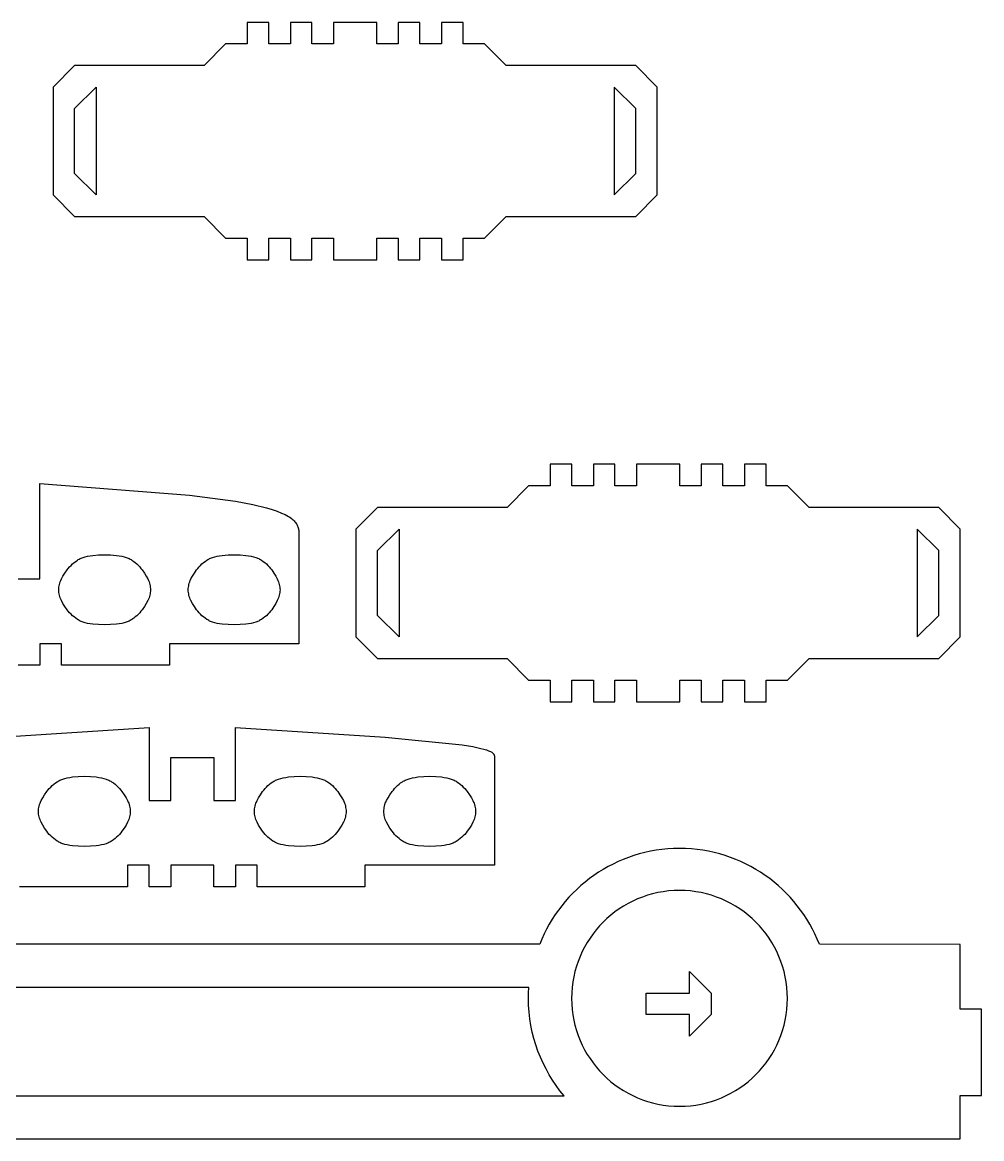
# Model space of a CAD drawing. Header units: inches. Extents: x -38 to 38, y -33.7 to 33.7.
# Drawn here: x -7.92 to 2.58, y 3.51 to 15.73 of the extents above; entities that cross this region are included whole.
import ezdxf

# ---------------------------------------------------------------- set-up
doc = ezdxf.new("R2010")
doc.units = ezdxf.units.IN
doc.header["$MEASUREMENT"] = 0
doc.layers.get('0').update_dxf_attribs({"color": 134})

msp = doc.modelspace()

# ---------------------------------------------------------------- linework, layer by layer
at = {"color": 121}
for points in [[(-5.458, 15.73), (-5.458, 15.494), (-5.695, 15.494), (-5.931, 15.258), (-7.348, 15.258), (-7.584, 15.022), (-7.584, 13.841), (-7.348, 13.604), (-5.931, 13.604), (-5.695, 13.368), (-5.458, 13.368), (-5.458, 13.132), (-5.222, 13.132), (-5.222, 13.368), (-4.986, 13.368), (-4.986, 13.132), (-4.75, 13.132), (-4.75, 13.368), (-4.514, 13.368), (-4.514, 13.132), (-4.041, 13.132), (-4.041, 13.368), (-3.805, 13.368), (-3.805, 13.132), (-3.569, 13.132), (-3.569, 13.368), (-3.332, 13.368), (-3.332, 13.132), (-3.096, 13.132), (-3.096, 13.368), (-2.86, 13.368), (-2.624, 13.604), (-1.206, 13.604), (-0.97, 13.841), (-0.97, 15.022), (-1.206, 15.258), (-2.624, 15.258), (-2.86, 15.494), (-3.096, 15.494), (-3.096, 15.73), (-3.332, 15.73), (-3.332, 15.494), (-3.569, 15.494), (-3.569, 15.73), (-3.805, 15.73), (-3.805, 15.494), (-4.041, 15.494), (-4.041, 15.73), (-4.514, 15.73), (-4.514, 15.494), (-4.75, 15.494), (-4.75, 15.73), (-4.986, 15.73), (-4.986, 15.494), (-5.222, 15.494), (-5.222, 15.73)], [(-7.348, 14.786), (-7.112, 15.022), (-7.112, 13.841), (-7.348, 14.077)], [(-1.443, 13.841), (-1.206, 14.077), (-1.206, 14.786), (-1.443, 15.022)], [(-2.142, 10.893), (-2.142, 10.657), (-2.378, 10.657), (-2.614, 10.42), (-4.032, 10.42), (-4.268, 10.184), (-4.268, 9.003), (-4.032, 8.767), (-2.614, 8.767), (-2.378, 8.531), (-2.142, 8.531), (-2.142, 8.294), (-1.906, 8.294), (-1.906, 8.531), (-1.669, 8.531), (-1.669, 8.294), (-1.433, 8.294), (-1.433, 8.531), (-1.197, 8.531), (-1.197, 8.294), (-0.725, 8.294), (-0.725, 8.531), (-0.488, 8.531), (-0.488, 8.294), (-0.252, 8.294), (-0.252, 8.531), (-0.016, 8.531), (-0.016, 8.294), (0.22, 8.294), (0.22, 8.531), (0.457, 8.531), (0.693, 8.767), (2.11, 8.767), (2.346, 9.003), (2.346, 10.184), (2.11, 10.42), (0.693, 10.42), (0.457, 10.657), (0.22, 10.657), (0.22, 10.893), (-0.016, 10.893), (-0.016, 10.657), (-0.252, 10.657), (-0.252, 10.893), (-0.488, 10.893), (-0.488, 10.657), (-0.725, 10.657), (-0.725, 10.893), (-1.197, 10.893), (-1.197, 10.657), (-1.433, 10.657), (-1.433, 10.893), (-1.669, 10.893), (-1.669, 10.657), (-1.906, 10.657), (-1.906, 10.893)], [(-4.032, 9.948), (-3.795, 10.184), (-3.795, 9.003), (-4.032, 9.239)], [(1.874, 9.003), (2.11, 9.239), (2.11, 9.948), (1.874, 10.184)], [(-7.491, 9.638), (-7.475, 9.669), (-7.454, 9.702), (-7.43, 9.737), (-7.417, 9.754), (-7.403, 9.771), (-7.387, 9.787), (-7.371, 9.803), (-7.354, 9.817), (-7.336, 9.831), (-7.317, 9.844), (-7.307, 9.85), (-7.297, 9.856), (-7.287, 9.861), (-7.277, 9.866), (-7.266, 9.87), (-7.255, 9.874), (-7.231, 9.881), (-7.206, 9.887), (-7.178, 9.892), (-7.148, 9.896), (-7.085, 9.902), (-7.019, 9.903), (-6.953, 9.902), (-6.89, 9.896), (-6.86, 9.892), (-6.832, 9.887), (-6.806, 9.881), (-6.783, 9.874), (-6.772, 9.87), (-6.761, 9.866), (-6.75, 9.861), (-6.74, 9.856), (-6.73, 9.85), (-6.72, 9.844), (-6.701, 9.831), (-6.683, 9.817), (-6.666, 9.803), (-6.65, 9.787), (-6.635, 9.771), (-6.621, 9.754), (-6.607, 9.737), (-6.583, 9.702), (-6.563, 9.669), (-6.546, 9.638), (-6.539, 9.623), (-6.533, 9.608), (-6.528, 9.593), (-6.524, 9.579), (-6.521, 9.564), (-6.519, 9.549), (-6.517, 9.534), (-6.517, 9.52), (-6.517, 9.505), (-6.519, 9.49), (-6.521, 9.475), (-6.524, 9.46), (-6.528, 9.446), (-6.533, 9.431), (-6.539, 9.416), (-6.546, 9.401), (-6.563, 9.37), (-6.583, 9.337), (-6.607, 9.302), (-6.621, 9.285), (-6.635, 9.269), (-6.65, 9.252), (-6.666, 9.236), (-6.683, 9.222), (-6.701, 9.208), (-6.72, 9.195), (-6.73, 9.189), (-6.74, 9.183), (-6.75, 9.178), (-6.761, 9.173), (-6.772, 9.169), (-6.783, 9.165), (-6.806, 9.158), (-6.832, 9.152), (-6.86, 9.147), (-6.89, 9.143), (-6.953, 9.138), (-7.019, 9.136), (-7.085, 9.138), (-7.148, 9.143), (-7.178, 9.147), (-7.206, 9.152), (-7.231, 9.158), (-7.255, 9.165), (-7.266, 9.169), (-7.277, 9.173), (-7.287, 9.178), (-7.297, 9.183), (-7.307, 9.189), (-7.317, 9.195), (-7.336, 9.208), (-7.354, 9.222), (-7.371, 9.236), (-7.387, 9.252), (-7.403, 9.269), (-7.417, 9.285), (-7.43, 9.302), (-7.454, 9.337), (-7.475, 9.37), (-7.491, 9.401), (-7.498, 9.416), (-7.504, 9.431), (-7.509, 9.446), (-7.513, 9.46), (-7.517, 9.475), (-7.519, 9.49), (-7.52, 9.505), (-7.521, 9.52), (-7.52, 9.534), (-7.519, 9.549), (-7.517, 9.564), (-7.513, 9.579), (-7.509, 9.593), (-7.504, 9.608), (-7.498, 9.623)], [(-6.074, 9.638), (-6.057, 9.669), (-6.037, 9.702), (-6.013, 9.737), (-6, 9.754), (-5.985, 9.771), (-5.97, 9.787), (-5.954, 9.803), (-5.937, 9.817), (-5.919, 9.831), (-5.9, 9.844), (-5.89, 9.85), (-5.88, 9.856), (-5.87, 9.861), (-5.859, 9.866), (-5.849, 9.87), (-5.838, 9.874), (-5.814, 9.881), (-5.788, 9.887), (-5.76, 9.892), (-5.731, 9.896), (-5.667, 9.902), (-5.601, 9.903), (-5.535, 9.902), (-5.472, 9.896), (-5.443, 9.892), (-5.415, 9.887), (-5.389, 9.881), (-5.365, 9.874), (-5.354, 9.87), (-5.344, 9.866), (-5.333, 9.861), (-5.323, 9.856), (-5.313, 9.85), (-5.303, 9.844), (-5.284, 9.831), (-5.266, 9.817), (-5.249, 9.803), (-5.233, 9.787), (-5.218, 9.771), (-5.203, 9.754), (-5.19, 9.737), (-5.166, 9.702), (-5.146, 9.669), (-5.129, 9.638), (-5.122, 9.623), (-5.116, 9.608), (-5.111, 9.593), (-5.107, 9.579), (-5.104, 9.564), (-5.101, 9.549), (-5.1, 9.534), (-5.099, 9.52), (-5.1, 9.505), (-5.101, 9.49), (-5.104, 9.475), (-5.107, 9.46), (-5.111, 9.446), (-5.116, 9.431), (-5.122, 9.416), (-5.129, 9.401), (-5.146, 9.37), (-5.166, 9.337), (-5.19, 9.302), (-5.203, 9.285), (-5.218, 9.269), (-5.233, 9.252), (-5.249, 9.236), (-5.266, 9.222), (-5.284, 9.208), (-5.303, 9.195), (-5.313, 9.189), (-5.323, 9.183), (-5.333, 9.178), (-5.344, 9.173), (-5.354, 9.169), (-5.365, 9.165), (-5.389, 9.158), (-5.415, 9.152), (-5.443, 9.147), (-5.472, 9.143), (-5.535, 9.138), (-5.601, 9.136), (-5.667, 9.138), (-5.731, 9.143), (-5.76, 9.147), (-5.788, 9.152), (-5.814, 9.158), (-5.838, 9.165), (-5.849, 9.169), (-5.859, 9.173), (-5.87, 9.178), (-5.88, 9.183), (-5.89, 9.189), (-5.9, 9.195), (-5.919, 9.208), (-5.937, 9.222), (-5.954, 9.236), (-5.97, 9.252), (-5.985, 9.269), (-6, 9.285), (-6.013, 9.302), (-6.037, 9.337), (-6.057, 9.37), (-6.074, 9.401), (-6.081, 9.416), (-6.087, 9.431), (-6.092, 9.446), (-6.096, 9.46), (-6.099, 9.475), (-6.102, 9.49), (-6.103, 9.505), (-6.103, 9.52), (-6.103, 9.534), (-6.102, 9.549), (-6.099, 9.564), (-6.096, 9.579), (-6.092, 9.593), (-6.087, 9.608), (-6.081, 9.623)], [(-7.713, 7.212), (-7.697, 7.243), (-7.676, 7.277), (-7.652, 7.311), (-7.639, 7.328), (-7.625, 7.345), (-7.609, 7.361), (-7.593, 7.377), (-7.576, 7.392), (-7.558, 7.406), (-7.539, 7.419), (-7.529, 7.425), (-7.519, 7.43), (-7.509, 7.435), (-7.499, 7.44), (-7.488, 7.445), (-7.477, 7.448), (-7.453, 7.455), (-7.428, 7.461), (-7.4, 7.466), (-7.37, 7.471), (-7.307, 7.476), (-7.241, 7.478), (-7.175, 7.476), (-7.112, 7.471), (-7.082, 7.466), (-7.054, 7.461), (-7.028, 7.455), (-7.004, 7.448), (-6.994, 7.445), (-6.983, 7.44), (-6.972, 7.435), (-6.962, 7.43), (-6.952, 7.425), (-6.942, 7.419), (-6.923, 7.406), (-6.905, 7.392), (-6.888, 7.377), (-6.872, 7.361), (-6.857, 7.345), (-6.843, 7.328), (-6.829, 7.311), (-6.805, 7.277), (-6.785, 7.243), (-6.768, 7.212), (-6.761, 7.197), (-6.755, 7.183), (-6.75, 7.168), (-6.746, 7.153), (-6.743, 7.138), (-6.741, 7.124), (-6.739, 7.109), (-6.739, 7.094), (-6.739, 7.079), (-6.741, 7.065), (-6.743, 7.05), (-6.746, 7.035), (-6.75, 7.02), (-6.755, 7.006), (-6.761, 6.991), (-6.768, 6.976), (-6.785, 6.945), (-6.805, 6.911), (-6.829, 6.877), (-6.843, 6.86), (-6.857, 6.843), (-6.872, 6.827), (-6.888, 6.811), (-6.905, 6.796), (-6.923, 6.782), (-6.942, 6.769), (-6.952, 6.764), (-6.962, 6.758), (-6.972, 6.753), (-6.983, 6.748), (-6.994, 6.744), (-7.004, 6.74), (-7.028, 6.733), (-7.054, 6.727), (-7.082, 6.722), (-7.112, 6.718), (-7.175, 6.712), (-7.241, 6.71), (-7.307, 6.712), (-7.37, 6.718), (-7.4, 6.722), (-7.428, 6.727), (-7.453, 6.733), (-7.477, 6.74), (-7.488, 6.744), (-7.499, 6.748), (-7.509, 6.753), (-7.519, 6.758), (-7.529, 6.764), (-7.539, 6.769), (-7.558, 6.782), (-7.576, 6.796), (-7.593, 6.811), (-7.609, 6.827), (-7.625, 6.843), (-7.639, 6.86), (-7.652, 6.877), (-7.676, 6.911), (-7.697, 6.945), (-7.713, 6.976), (-7.72, 6.991), (-7.726, 7.006), (-7.731, 7.02), (-7.735, 7.035), (-7.739, 7.05), (-7.741, 7.065), (-7.742, 7.079), (-7.743, 7.094), (-7.742, 7.109), (-7.741, 7.124), (-7.739, 7.138), (-7.735, 7.153), (-7.731, 7.168), (-7.726, 7.183), (-7.72, 7.197)], [(-5.351, 7.212), (-5.334, 7.243), (-5.314, 7.277), (-5.29, 7.311), (-5.277, 7.328), (-5.262, 7.345), (-5.247, 7.361), (-5.231, 7.377), (-5.214, 7.392), (-5.196, 7.406), (-5.177, 7.419), (-5.167, 7.425), (-5.157, 7.43), (-5.147, 7.435), (-5.136, 7.44), (-5.126, 7.445), (-5.115, 7.448), (-5.091, 7.455), (-5.065, 7.461), (-5.037, 7.466), (-5.008, 7.471), (-4.944, 7.476), (-4.878, 7.478), (-4.813, 7.476), (-4.749, 7.471), (-4.72, 7.466), (-4.692, 7.461), (-4.666, 7.455), (-4.642, 7.448), (-4.631, 7.445), (-4.621, 7.44), (-4.61, 7.435), (-4.6, 7.43), (-4.59, 7.425), (-4.58, 7.419), (-4.561, 7.406), (-4.543, 7.392), (-4.526, 7.377), (-4.51, 7.361), (-4.495, 7.345), (-4.48, 7.328), (-4.467, 7.311), (-4.443, 7.277), (-4.423, 7.243), (-4.406, 7.212), (-4.399, 7.197), (-4.393, 7.183), (-4.388, 7.168), (-4.384, 7.153), (-4.381, 7.138), (-4.378, 7.124), (-4.377, 7.109), (-4.377, 7.094), (-4.377, 7.079), (-4.378, 7.065), (-4.381, 7.05), (-4.384, 7.035), (-4.388, 7.02), (-4.393, 7.006), (-4.399, 6.991), (-4.406, 6.976), (-4.423, 6.945), (-4.443, 6.911), (-4.467, 6.877), (-4.48, 6.86), (-4.495, 6.843), (-4.51, 6.827), (-4.526, 6.811), (-4.543, 6.796), (-4.561, 6.782), (-4.58, 6.769), (-4.59, 6.764), (-4.6, 6.758), (-4.61, 6.753), (-4.621, 6.748), (-4.631, 6.744), (-4.642, 6.74), (-4.666, 6.733), (-4.692, 6.727), (-4.72, 6.722), (-4.749, 6.718), (-4.813, 6.712), (-4.878, 6.71), (-4.944, 6.712), (-5.008, 6.718), (-5.037, 6.722), (-5.065, 6.727), (-5.091, 6.733), (-5.115, 6.74), (-5.126, 6.744), (-5.136, 6.748), (-5.147, 6.753), (-5.157, 6.758), (-5.167, 6.764), (-5.177, 6.769), (-5.196, 6.782), (-5.214, 6.796), (-5.231, 6.811), (-5.247, 6.827), (-5.262, 6.843), (-5.277, 6.86), (-5.29, 6.877), (-5.314, 6.911), (-5.334, 6.945), (-5.351, 6.976), (-5.358, 6.991), (-5.364, 7.006), (-5.369, 7.02), (-5.373, 7.035), (-5.376, 7.05), (-5.379, 7.065), (-5.38, 7.079), (-5.38, 7.094), (-5.38, 7.109), (-5.379, 7.124), (-5.376, 7.138), (-5.373, 7.153), (-5.369, 7.168), (-5.364, 7.183), (-5.358, 7.197)], [(-3.934, 7.212), (-3.917, 7.243), (-3.897, 7.277), (-3.873, 7.311), (-3.859, 7.328), (-3.845, 7.345), (-3.83, 7.361), (-3.814, 7.377), (-3.797, 7.392), (-3.779, 7.406), (-3.76, 7.419), (-3.75, 7.425), (-3.74, 7.43), (-3.73, 7.435), (-3.719, 7.44), (-3.708, 7.445), (-3.697, 7.448), (-3.674, 7.455), (-3.648, 7.461), (-3.62, 7.466), (-3.59, 7.471), (-3.527, 7.476), (-3.461, 7.478), (-3.395, 7.476), (-3.332, 7.471), (-3.302, 7.466), (-3.274, 7.461), (-3.248, 7.455), (-3.225, 7.448), (-3.214, 7.445), (-3.203, 7.44), (-3.193, 7.435), (-3.183, 7.43), (-3.172, 7.425), (-3.163, 7.419), (-3.144, 7.406), (-3.126, 7.392), (-3.109, 7.377), (-3.093, 7.361), (-3.077, 7.345), (-3.063, 7.328), (-3.05, 7.311), (-3.026, 7.277), (-3.005, 7.243), (-2.989, 7.212), (-2.982, 7.197), (-2.976, 7.183), (-2.971, 7.168), (-2.967, 7.153), (-2.963, 7.138), (-2.961, 7.124), (-2.96, 7.109), (-2.959, 7.094), (-2.96, 7.079), (-2.961, 7.065), (-2.963, 7.05), (-2.967, 7.035), (-2.971, 7.02), (-2.976, 7.006), (-2.982, 6.991), (-2.989, 6.976), (-3.005, 6.945), (-3.026, 6.911), (-3.05, 6.877), (-3.063, 6.86), (-3.077, 6.843), (-3.093, 6.827), (-3.109, 6.811), (-3.126, 6.796), (-3.144, 6.782), (-3.163, 6.769), (-3.172, 6.764), (-3.183, 6.758), (-3.193, 6.753), (-3.203, 6.748), (-3.214, 6.744), (-3.225, 6.74), (-3.248, 6.733), (-3.274, 6.727), (-3.302, 6.722), (-3.332, 6.718), (-3.395, 6.712), (-3.461, 6.71), (-3.527, 6.712), (-3.59, 6.718), (-3.62, 6.722), (-3.648, 6.727), (-3.674, 6.733), (-3.697, 6.74), (-3.708, 6.744), (-3.719, 6.748), (-3.73, 6.753), (-3.74, 6.758), (-3.75, 6.764), (-3.76, 6.769), (-3.779, 6.782), (-3.797, 6.796), (-3.814, 6.811), (-3.83, 6.827), (-3.845, 6.843), (-3.859, 6.86), (-3.873, 6.877), (-3.897, 6.911), (-3.917, 6.945), (-3.934, 6.976), (-3.941, 6.991), (-3.947, 7.006), (-3.952, 7.02), (-3.956, 7.035), (-3.959, 7.05), (-3.961, 7.065), (-3.963, 7.079), (-3.963, 7.094), (-3.963, 7.109), (-3.961, 7.124), (-3.959, 7.138), (-3.956, 7.153), (-3.952, 7.168), (-3.947, 7.183), (-3.941, 7.197)], [(0.454, 5.048), (0.453, 5.108), (0.448, 5.168), (0.441, 5.227), (0.43, 5.285), (0.417, 5.343), (0.401, 5.399), (0.383, 5.453), (0.362, 5.507), (0.338, 5.559), (0.312, 5.61), (0.283, 5.66), (0.253, 5.708), (0.22, 5.754), (0.185, 5.799), (0.147, 5.842), (0.108, 5.883), (0.067, 5.922), (0.024, 5.959), (-0.02, 5.994), (-0.067, 6.027), (-0.114, 6.058), (-0.164, 6.086), (-0.215, 6.112), (-0.267, 6.136), (-0.321, 6.157), (-0.376, 6.176), (-0.432, 6.191), (-0.489, 6.205), (-0.547, 6.215), (-0.606, 6.223), (-0.666, 6.227), (-0.727, 6.229), (-0.787, 6.227), (-0.847, 6.223), (-0.906, 6.215), (-0.964, 6.205), (-1.022, 6.191), (-1.078, 6.176), (-1.132, 6.157), (-1.186, 6.136), (-1.238, 6.112), (-1.289, 6.086), (-1.339, 6.058), (-1.387, 6.027), (-1.433, 5.994), (-1.478, 5.959), (-1.521, 5.922), (-1.562, 5.883), (-1.601, 5.842), (-1.638, 5.799), (-1.673, 5.754), (-1.706, 5.708), (-1.737, 5.66), (-1.765, 5.61), (-1.791, 5.559), (-1.815, 5.507), (-1.836, 5.453), (-1.855, 5.399), (-1.871, 5.343), (-1.884, 5.285), (-1.894, 5.227), (-1.902, 5.168), (-1.906, 5.108), (-1.908, 5.048), (-1.906, 4.987), (-1.902, 4.927), (-1.894, 4.868), (-1.884, 4.81), (-1.871, 4.753), (-1.855, 4.697), (-1.836, 4.642), (-1.815, 4.588), (-1.791, 4.536), (-1.765, 4.485), (-1.737, 4.435), (-1.706, 4.388), (-1.673, 4.341), (-1.638, 4.297), (-1.601, 4.254), (-1.562, 4.213), (-1.521, 4.174), (-1.478, 4.136), (-1.433, 4.101), (-1.387, 4.068), (-1.339, 4.038), (-1.289, 4.009), (-1.238, 3.983), (-1.186, 3.959), (-1.132, 3.938), (-1.078, 3.92), (-1.022, 3.904), (-0.964, 3.891), (-0.906, 3.88), (-0.847, 3.873), (-0.787, 3.868), (-0.727, 3.867), (-0.666, 3.868), (-0.606, 3.873), (-0.547, 3.88), (-0.489, 3.891), (-0.432, 3.904), (-0.376, 3.92), (-0.321, 3.938), (-0.267, 3.959), (-0.215, 3.983), (-0.164, 4.009), (-0.114, 4.038), (-0.067, 4.068), (-0.02, 4.101), (0.024, 4.136), (0.067, 4.174), (0.108, 4.213), (0.147, 4.254), (0.185, 4.297), (0.22, 4.341), (0.253, 4.388), (0.283, 4.435), (0.312, 4.485), (0.338, 4.536), (0.362, 4.588), (0.383, 4.642), (0.401, 4.697), (0.417, 4.753), (0.43, 4.81), (0.441, 4.868), (0.448, 4.927), (0.453, 4.987)], [(-0.617, 5.342), (-0.381, 5.106), (-0.381, 4.87), (-0.617, 4.634), (-0.617, 4.87), (-1.09, 4.87), (-1.09, 5.106), (-0.617, 5.106)]]:
    msp.add_lwpolyline(points, close=True, dxfattribs=at)
for points in [[(-7.964, 9.638), (-7.727, 9.638), (-7.727, 10.684), (-6.089, 10.557), (-5.585, 10.488), (-5.397, 10.452), (-5.247, 10.416), (-5.185, 10.398), (-5.13, 10.379), (-5.083, 10.36), (-5.042, 10.342), (-5.024, 10.332), (-5.008, 10.323), (-4.993, 10.313), (-4.979, 10.304), (-4.967, 10.294), (-4.956, 10.285), (-4.946, 10.275), (-4.937, 10.265), (-4.929, 10.256), (-4.922, 10.246), (-4.917, 10.237), (-4.911, 10.227), (-4.907, 10.217), (-4.904, 10.207), (-4.901, 10.198), (-4.898, 10.188), (-4.896, 10.178), (-4.895, 10.169), (-4.893, 10.149), (-4.893, 10.11), (-4.893, 8.929), (-6.31, 8.929), (-6.31, 8.693), (-7.491, 8.693), (-7.491, 8.929), (-7.727, 8.929), (-7.727, 8.693), (-7.964, 8.693)], [(-8.171, 7.907), (-6.532, 8.013), (-6.532, 7.212), (-6.296, 7.212), (-6.296, 7.685), (-5.823, 7.685), (-5.823, 7.212), (-5.587, 7.212), (-5.587, 8.013), (-3.948, 7.907), (-3.107, 7.822), (-2.99, 7.803), (-2.902, 7.784), (-2.868, 7.775), (-2.839, 7.767), (-2.816, 7.758), (-2.806, 7.754), (-2.797, 7.75), (-2.789, 7.745), (-2.782, 7.741), (-2.776, 7.737), (-2.774, 7.735), (-2.771, 7.733), (-2.769, 7.731), (-2.767, 7.729), (-2.765, 7.727), (-2.763, 7.725), (-2.762, 7.723), (-2.76, 7.721), (-2.759, 7.719), (-2.758, 7.717), (-2.757, 7.715), (-2.756, 7.713), (-2.755, 7.711), (-2.755, 7.709), (-2.754, 7.707), (-2.754, 7.705), (-2.754, 7.703), (-2.753, 7.701), (-2.753, 7.697), (-2.753, 7.693), (-2.753, 7.685), (-2.753, 6.504), (-4.17, 6.504), (-4.17, 6.267), (-5.351, 6.267), (-5.351, 6.504), (-5.587, 6.504), (-5.587, 6.267), (-5.823, 6.267), (-5.823, 6.504), (-6.296, 6.504), (-6.296, 6.267), (-6.532, 6.267), (-6.532, 6.504), (-6.768, 6.504), (-6.768, 6.267), (-7.949, 6.267)], [(-14.191, 3.512), (2.344, 3.512), (2.344, 3.985), (2.58, 3.985), (2.58, 4.93), (2.344, 4.93), (2.344, 5.638), (0.804, 5.64), (0.781, 5.697), (0.755, 5.753), (0.728, 5.807), (0.698, 5.861), (0.667, 5.913), (0.634, 5.964), (0.599, 6.014), (0.562, 6.062), (0.524, 6.109), (0.484, 6.155), (0.442, 6.199), (0.399, 6.241), (0.354, 6.282), (0.308, 6.321), (0.26, 6.358), (0.211, 6.394), (0.16, 6.428), (0.108, 6.46), (0.055, 6.49), (0.001, 6.518), (-0.054, 6.545), (-0.111, 6.569), (-0.168, 6.591), (-0.227, 6.611), (-0.287, 6.629), (-0.347, 6.644), (-0.408, 6.658), (-0.471, 6.669), (-0.534, 6.677), (-0.597, 6.683), (-0.662, 6.687), (-0.727, 6.688), (-0.792, 6.687), (-0.856, 6.683), (-0.92, 6.677), (-0.983, 6.669), (-1.045, 6.658), (-1.106, 6.644), (-1.167, 6.629), (-1.226, 6.611), (-1.285, 6.591), (-1.342, 6.569), (-1.399, 6.545), (-1.454, 6.518), (-1.509, 6.49), (-1.562, 6.46), (-1.613, 6.428), (-1.664, 6.394), (-1.713, 6.358), (-1.761, 6.321), (-1.807, 6.282), (-1.852, 6.241), (-1.895, 6.199), (-1.937, 6.155), (-1.977, 6.109), (-2.016, 6.062), (-2.052, 6.014), (-2.087, 5.964), (-2.12, 5.913), (-2.152, 5.861), (-2.181, 5.807), (-2.208, 5.753), (-2.234, 5.697), (-2.257, 5.64), (-9.59, 5.64)], [(-9.857, 3.982), (-1.99, 3.982), (-2.035, 4.036), (-2.077, 4.093), (-2.116, 4.152), (-2.154, 4.212), (-2.188, 4.275), (-2.22, 4.338), (-2.25, 4.404), (-2.276, 4.47), (-2.3, 4.538), (-2.321, 4.608), (-2.339, 4.678), (-2.353, 4.75), (-2.365, 4.823), (-2.373, 4.897), (-2.378, 4.972), (-2.38, 5.048), (-2.379, 5.107), (-2.376, 5.166), (-9.471, 5.166)]]:
    msp.add_lwpolyline(points, dxfattribs=at)

doc.saveas('drawing.dxf')
